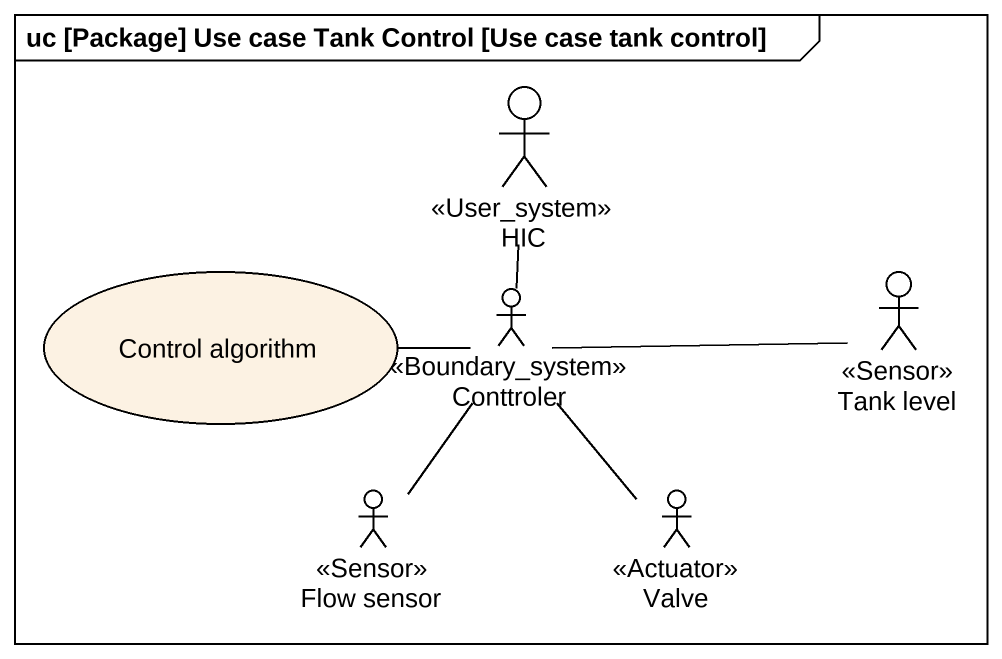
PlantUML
@startuml
mainframe uc [Package] Use case Tank Control [Use case tank control]
actor HIC <<User_system>>
usecase "Control algorithm" as Control_algorithm
actor "Tank level" as Tank_level <<Sensor>>
actor Conttroler <<Boundary_system>>
actor "Flow sensor" as Flow_sensor <<Sensor>>
actor Valve <<Actuator>>
HIC -- Conttroler
Tank_level -left- Conttroler
Conttroler -left- Control_algorithm
Conttroler -- Valve
Flow_sensor -up- Conttroler
@enduml
